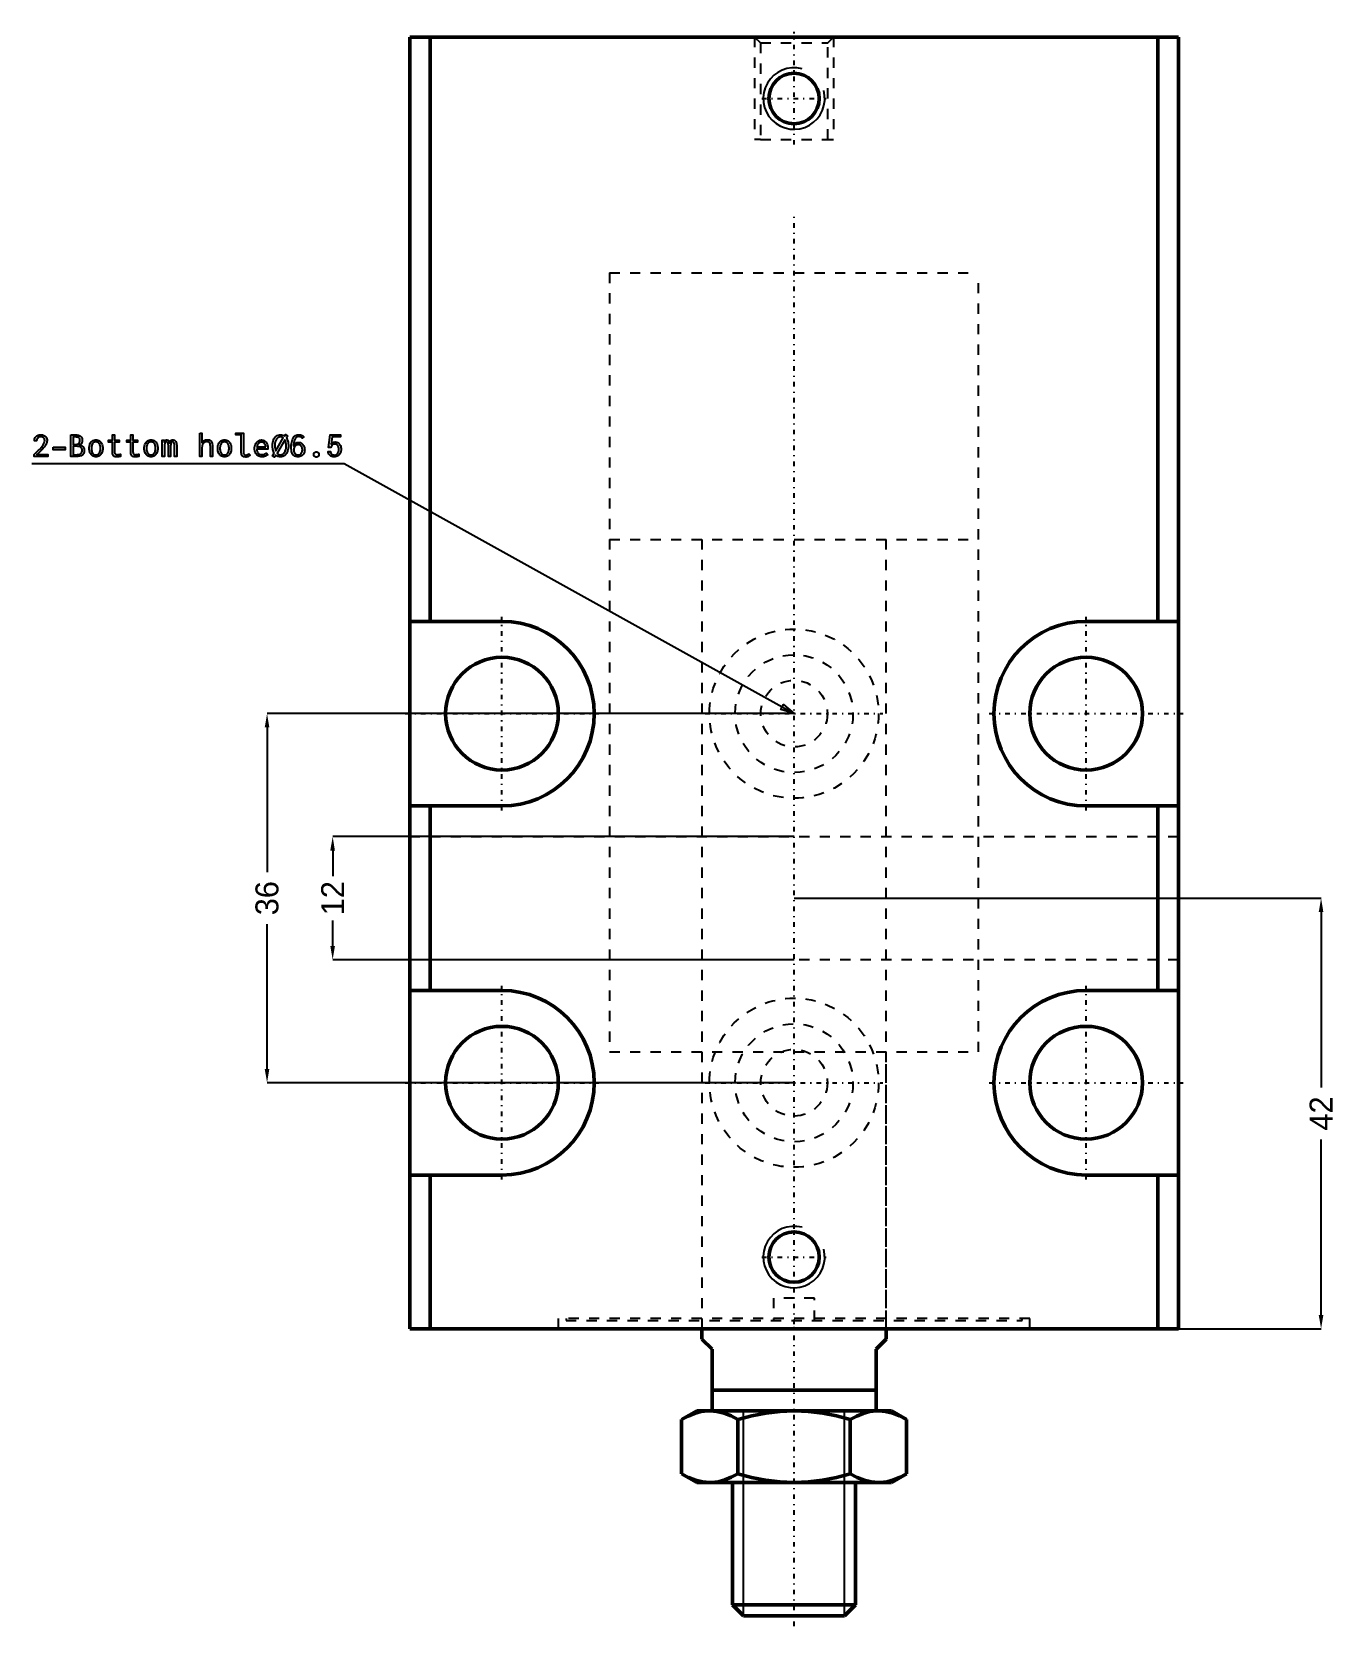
# Model space of a CAD drawing. Header units: millimetres. Extents: x -76 to 320, y -228 to 45.
# Drawn here: x -76 to 51.3, y -228.5 to -73 of the extents above; entities that cross this region are included whole.
import ezdxf

# ---------------------------------------------------------------- set-up
doc = ezdxf.new("R2010")
doc.units = ezdxf.units.MM
doc.linetypes.add('Center', pattern=[1.5, 0.45, -0.5, 0.05, -0.5])
doc.linetypes.add('Dashed', pattern=[2, 1, -1])
for name, color, linetype, lineweight in [('2d ConnectionPoints', 7, 'Continuous', 50), ('AM_0', 7, 'Continuous', 50), ('AM_5', 3, 'Continuous', 25), ('AM_7', 7, 'Center', 25), ('AM_9', 6, 'Dashed', 25)]:
    doc.layers.add(name, color=color, linetype=linetype, lineweight=lineweight)
doc.dimstyles.new('ISO-25', dxfattribs={"dimtxt": 2.5, "dimasz": 2.5, "dimexe": 1.25, "dimexo": 0.625, "dimtad": 1, "dimtxsty": 'Standard', "dimcen": 2.5, "dimadec": 0, "dimazin": 0, "dimtfac": 1, "dimtmove": 0, "dimatfit": 3, "dimfxl": 0, "dimarcsym": 0})

# ---------------------------------------------------------------- blocks, each defined once
blk = doc.blocks.new('1_JECN_M20_EX_32_50ST_rod_0_in_JECN_M20_EX_32_50ST_0__4')
at = {"layer": 'AM_0'}
for p, q in [((-9, 0), (-9, -1)), ((9, -1), (9, 0)), ((-8, -2), (-9, -1)), ((9, -1), (8, -2)), ((-8, -8), (-8, -2)), ((8, -2), (8, -8)), ((-8, -6), (8, -6)), ((-9.5, -8), (-10.97, -8.85)), ((-10.97, -8.85), (-10.97, -14.15)), ((-9.5, -8), (9.5, -8)), ((-5.48, -8.85), (-5.48, -14.15)), ((5.48, -8.85), (5.48, -14.15)), ((10.97, -8.85), (9.5, -8)), ((10.97, -8.85), (10.97, -14.15)), ((-10.97, -14.15), (-9.5, -15)), ((-9.5, -15), (9.5, -15)), ((-6, -15), (-6, -26.93)), ((6, -26.93), (6, -15)), ((9.5, -15), (10.97, -14.15)), ((-6, -26.93), (6, -26.93)), ((-6, -26.93), (-4.93, -28)), ((4.93, -28), (6, -26.93)), ((-4.93, -28), (4.93, -28))]:
    blk.add_line(p, q, dxfattribs=at)
for points in [[(-8.23, -8), (-8.42, -8), (-9.06, -8.08), (-9.7, -8.26), (-10.34, -8.52), (-10.97, -8.85)], [(-5.48, -8.85), (-6.15, -8.5), (-6.83, -8.23), (-7.53, -8.06), (-8.23, -8)], [(0, -8), (-0.03, -8), (-1.4, -8.06), (-2.76, -8.23), (-4.13, -8.5), (-5.48, -8.85)], [(5.48, -8.85), (4.15, -8.5), (2.8, -8.23), (1.4, -8.06), (0, -8)], [(8.23, -8), (8.03, -8), (7.39, -8.08), (6.76, -8.26), (6.12, -8.52), (5.48, -8.85)], [(10.97, -8.85), (10.3, -8.5), (9.63, -8.23), (8.93, -8.06), (8.23, -8)], [(-10.97, -14.15), (-10.3, -14.5), (-9.63, -14.77), (-8.93, -14.94), (-8.23, -15)], [(-8.23, -15), (-8.03, -15), (-7.39, -14.92), (-6.76, -14.74), (-6.12, -14.48), (-5.48, -14.15)], [(-5.48, -14.15), (-4.15, -14.5), (-2.8, -14.77), (-1.4, -14.94), (0, -15)], [(0, -15), (0.03, -15), (1.4, -14.94), (2.76, -14.77), (4.13, -14.5), (5.48, -14.15)], [(5.48, -14.15), (6.15, -14.5), (6.83, -14.77), (7.53, -14.94), (8.23, -15)], [(8.23, -15), (8.42, -15), (9.06, -14.92), (9.7, -14.74), (10.34, -14.48), (10.97, -14.15)]]:
    blk.add_lwpolyline(points, dxfattribs=at)
at = {"layer": 'AM_5'}
for p, q in [((-4.93, -28), (-4.93, -8)), ((4.93, -28), (4.93, -8))]:
    blk.add_line(p, q, dxfattribs=at)
at = {"layer": 'AM_7'}
blk.add_line((0, -29), (0, 108.55), dxfattribs=at)
at = {"layer": 'AM_9'}
for p, q in [((-18, 103), (18, 103)), ((-18, 103), (-18, 77)), ((18, 77), (18, 103)), ((-18, 77), (18, 77)), ((-9, 77), (-9, 0)), ((9, 0), (9, 77))]:
    blk.add_line(p, q, dxfattribs=at)
blk = doc.blocks.new('2_JECN_M20_EX_32_50ST__body_0_in_JECN_M20_EX_32_50ST_0__4')
at = {"layer": 'AM_0'}
for p, q in [((37.5, 126), (-37.5, 126)), ((-37.5, 126), (-37.5, 0)), ((-35.5, 126), (-35.5, 69)), ((35.5, 126), (35.5, 69)), ((37.5, 126), (37.5, 0)), ((-28.5, 69), (-37.5, 69)), ((37.5, 69), (28.5, 69)), ((-37.5, 51), (-28.5, 51)), ((-35.5, 51), (-35.5, 33)), ((28.5, 51), (37.5, 51)), ((35.5, 51), (35.5, 33)), ((-28.5, 33), (-37.5, 33)), ((37.5, 33), (28.5, 33)), ((-37.5, 15), (-28.5, 15)), ((-35.5, 15), (-35.5, 0)), ((28.5, 15), (37.5, 15)), ((35.5, 15), (35.5, 0)), ((37.5, 0), (-37.5, 0))]:
    blk.add_line(p, q, dxfattribs=at)
for centre, radius in [((0, 120), 2.4585), ((-28.5, 60), 5.5), ((28.5, 60), 5.5), ((-28.5, 24), 5.5), ((28.5, 24), 5.5), ((0, 7), 2.4585)]:
    blk.add_circle(centre, radius, dxfattribs=at)
for centre, start, end in [((-28.5, 60), 270, 90), ((28.5, 60), 90, 270), ((-28.5, 24), 270, 90), ((28.5, 24), 90, 270)]:
    blk.add_arc(centre, 9, start, end, dxfattribs=at)
at = {"layer": 'AM_5', "linetype": 'Dashed'}
for p, q in [((-3.8615, 126), (-3.8615, 116)), ((3.8615, 126), (3.8615, 116)), ((-3.2805, 116), (-3.8615, 116)), ((3.2805, 116), (3.8615, 116))]:
    blk.add_line(p, q, dxfattribs=at)
at = {"layer": 'AM_5'}
for centre in [(0, 120), (0, 7)]:
    blk.add_arc(centre, 3, 75, 15, dxfattribs=at)
at = {"layer": 'AM_7'}
for p, q in [((0, 115.5), (0, 126.5)), ((-3.15, 120), (3.15, 120)), ((-28.5, 50.55), (-28.5, 69.45)), ((28.5, 50.55), (28.5, 69.45)), ((-37.95, 60), (-19.05, 60)), ((-8.6625, 60), (8.6625, 60)), ((19.05, 60), (37.95, 60)), ((-28.5, 14.55), (-28.5, 33.45)), ((28.5, 14.55), (28.5, 33.45)), ((-37.95, 24), (-19.05, 24)), ((-8.6625, 24), (8.6625, 24)), ((19.05, 24), (37.95, 24)), ((-3.15, 7), (3.15, 7))]:
    blk.add_line(p, q, dxfattribs=at)
at = {"layer": 'AM_9'}
for p, q in [((-3.8615, 126), (-3.2805, 125.419)), ((3.2805, 125.419), (3.8615, 126)), ((-3.2805, 125.419), (-3.2805, 116)), ((-3.2805, 125.419), (3.2805, 125.419)), ((3.2805, 116), (3.2805, 125.419)), ((-3.2805, 116), (3.2805, 116)), ((-18, 103), (18, 103)), ((-18, 103), (-18, 27)), ((18, 27), (18, 103)), ((37.5, 48), (-37.5, 48)), ((37.5, 36), (-37.5, 36)), ((-18, 27), (18, 27)), ((-9, 27), (-9, 0.8)), ((9, 0.8), (9, 27)), ((2, 3), (-2, 3)), ((-2, 3), (-2, 0.8)), ((2, 0.8), (2, 3)), ((23, 1), (-23, 1)), ((-23, 1), (-23, 0)), ((-22.25, 1), (-22.25, 0.8)), ((-22.25, 0.8), (22.25, 0.8)), ((22.25, 0.8), (22.25, 1)), ((23, 0), (23, 1))]:
    blk.add_line(p, q, dxfattribs=at)
for centre, radius in [((0, 60), 8.25), ((0, 60), 5.75), ((0, 60), 3.25), ((0, 24), 8.25), ((0, 24), 5.75), ((0, 24), 3.25)]:
    blk.add_circle(centre, radius, dxfattribs=at)
blk = doc.blocks.new('*D17')
at = {"layer": 'AM_5', "color": 0, "lineweight": -2}
for p, q in [((-1.59, -139.45), (-53.01, -139.45)), ((-53.01, -140.8), (-53.01, -154.91)), ((-53.01, -174.11), (-53.01, -159.99)), ((-1.59, -175.45), (-53.01, -175.45))]:
    blk.add_line(p, q, dxfattribs=at)
at = {"layer": 'AM_5', "color": 0}
for points in [[(-52.79, -140.8), (-53.24, -140.8), (-53.01, -139.45)], [(-53.24, -174.11), (-52.79, -174.11), (-53.01, -175.45)]]:
    blk.add_solid(points, dxfattribs=at)
at = {"layer": 'Defpoints', "color": 0}
for p in [(-1.59, -139.45), (-53.01, -175.45), (-1.59, -175.45)]:
    blk.add_point(p, dxfattribs=at)
at = {"layer": 'AM_5', "color": 0, "insert": (-53.01, -157.45), "char_height": 2.24, "attachment_point": 5, "rotation": 90}
blk.add_mtext('36', dxfattribs=at)
blk = doc.blocks.new('*D18')
at = {"layer": 'AM_5', "color": 0, "lineweight": -2}
for p, q in [((-1.59, -157.45), (49.83, -157.45)), ((49.83, -158.8), (49.83, -175.91)), ((49.83, -198.11), (49.83, -180.99)), ((35.91, -199.45), (49.83, -199.45))]:
    blk.add_line(p, q, dxfattribs=at)
at = {"layer": 'AM_5', "color": 0}
for points in [[(50.05, -158.8), (49.6, -158.8), (49.83, -157.45)], [(49.6, -198.11), (50.05, -198.11), (49.83, -199.45)]]:
    blk.add_solid(points, dxfattribs=at)
at = {"layer": 'Defpoints', "color": 0}
for p in [(-1.59, -157.45), (49.83, -157.45), (35.91, -199.45)]:
    blk.add_point(p, dxfattribs=at)
at = {"layer": 'AM_5', "color": 0, "insert": (49.83, -178.45), "char_height": 2.24, "attachment_point": 5, "rotation": 90}
blk.add_mtext('42', dxfattribs=at)
blk = doc.blocks.new('*D19')
at = {"layer": 'AM_5', "color": 0, "lineweight": -2}
for p, q in [((-1.59, -151.45), (-46.61, -151.45)), ((-46.61, -152.8), (-46.61, -155.29)), ((-46.61, -162.11), (-46.61, -159.62)), ((-1.59, -163.45), (-46.61, -163.45))]:
    blk.add_line(p, q, dxfattribs=at)
at = {"layer": 'AM_5', "color": 0}
for points in [[(-46.39, -152.8), (-46.84, -152.8), (-46.61, -151.45)], [(-46.84, -162.11), (-46.39, -162.11), (-46.61, -163.45)]]:
    blk.add_solid(points, dxfattribs=at)
at = {"layer": 'Defpoints', "color": 0}
for p in [(-46.61, -151.45), (-1.59, -151.45), (-1.59, -163.45)]:
    blk.add_point(p, dxfattribs=at)
at = {"layer": 'AM_5', "color": 0, "insert": (-46.61, -157.45), "char_height": 2.24, "attachment_point": 5, "rotation": 90}
blk.add_mtext('12', dxfattribs=at)

msp = doc.modelspace()

# ---------------------------------------------------------------- linework, layer by layer
at = {"layer": '2d ConnectionPoints'}
msp.add_point((-1.594, -199.452), dxfattribs=at)
msp.add_point((-1.594, -199.452), dxfattribs=at)
at = {"layer": 'AM_5'}
for p, q in [((-75.958, -115.052), (-45.494, -115.052)), ((-45.494, -115.052), (-1.594, -139.452))]:
    msp.add_line(p, q, dxfattribs=at)
for points in [[(-75.668, -114.107), (-75.668, -114.107), (-75.572, -114.019), (-75.436, -113.891), (-75.436, -113.891), (-75.308, -113.767), (-75.227, -113.687), (-75.227, -113.687), (-75.15, -113.605), (-75.039, -113.478), (-75.039, -113.478), (-74.935, -113.344), (-74.869, -113.25), (-74.869, -113.25), (-74.811, -113.157), (-74.748, -113.025), (-74.748, -113.025), (-74.714, -112.901), (-74.707, -112.822), (-74.707, -112.822), (-74.709, -112.779), (-74.72, -112.716), (-74.72, -112.716), (-74.739, -112.659), (-74.757, -112.623), (-74.757, -112.623), (-74.778, -112.59), (-74.816, -112.545), (-74.816, -112.545), (-74.86, -112.508), (-74.893, -112.488), (-74.893, -112.488), (-74.928, -112.47), (-74.985, -112.451), (-74.985, -112.451), (-75.045, -112.441), (-75.087, -112.439), (-75.087, -112.439), (-75.134, -112.441), (-75.2, -112.452), (-75.2, -112.452), (-75.262, -112.471), (-75.3, -112.489), (-75.3, -112.489), (-75.336, -112.511), (-75.383, -112.55), (-75.383, -112.55), (-75.423, -112.597), (-75.445, -112.632), (-75.445, -112.632), (-75.464, -112.671), (-75.485, -112.735), (-75.485, -112.735), (-75.496, -112.805), (-75.498, -112.854), (-75.716, -112.854), (-75.716, -112.854), (-75.713, -112.78), (-75.695, -112.676), (-75.695, -112.676), (-75.662, -112.581), (-75.632, -112.524), (-75.632, -112.524), (-75.596, -112.471), (-75.533, -112.402), (-75.533, -112.402), (-75.459, -112.345), (-75.404, -112.314), (-75.404, -112.314), (-75.345, -112.289), (-75.253, -112.261), (-75.253, -112.261), (-75.155, -112.246), (-75.087, -112.243), (-75.087, -112.243), (-75.024, -112.246), (-74.931, -112.26), (-74.931, -112.26), (-74.843, -112.286), (-74.786, -112.31), (-74.786, -112.31), (-74.732, -112.339), (-74.66, -112.393), (-74.66, -112.393), (-74.598, -112.457), (-74.562, -112.506), (-74.562, -112.506), (-74.532, -112.56), (-74.5, -112.648), (-74.5, -112.648), (-74.482, -112.744), (-74.479, -112.812), (-74.479, -112.812), (-74.484, -112.89), (-74.51, -113.009), (-74.51, -113.009), (-74.558, -113.132), (-74.602, -113.216), (-74.602, -113.216), (-74.654, -113.299), (-74.737, -113.419), (-74.737, -113.419), (-74.827, -113.534), (-74.891, -113.608), (-74.891, -113.608), (-74.961, -113.683), (-75.077, -113.804), (-75.077, -113.804), (-75.209, -113.937), (-75.304, -114.031), (-75.459, -114.182), (-74.416, -114.184), (-74.416, -114.38), (-75.745, -114.38), (-75.745, -114.176), (-75.668, -114.107)], [(-73.875, -113.443), (-72.71, -113.443), (-72.71, -113.705), (-73.875, -113.705), (-73.875, -113.443)], [(-72.16, -112.269), (-71.618, -112.269), (-71.618, -112.269), (-71.558, -112.271), (-71.471, -112.281), (-71.471, -112.281), (-71.389, -112.301), (-71.337, -112.319), (-71.337, -112.319), (-71.287, -112.341), (-71.22, -112.385), (-71.22, -112.385), (-71.161, -112.441), (-71.126, -112.485), (-71.126, -112.485), (-71.097, -112.535), (-71.065, -112.622), (-71.065, -112.622), (-71.048, -112.722), (-71.045, -112.796), (-71.045, -112.796), (-71.046, -112.849), (-71.052, -112.92), (-71.052, -112.92), (-71.063, -112.982), (-71.074, -113.018), (-71.074, -113.018), (-71.086, -113.051), (-71.109, -113.095), (-71.109, -113.095), (-71.136, -113.133), (-71.156, -113.155), (-71.156, -113.155), (-71.179, -113.176), (-71.219, -113.207), (-71.219, -113.207), (-71.266, -113.238), (-71.301, -113.259), (-71.301, -113.259), (-71.135, -113.311), (-70.956, -113.44), (-70.956, -113.44), (-70.859, -113.631), (-70.841, -113.792), (-70.841, -113.792), (-70.849, -113.916), (-70.895, -114.072), (-70.895, -114.072), (-70.978, -114.192), (-71.056, -114.251), (-71.056, -114.251), (-71.146, -114.298), (-71.296, -114.348), (-71.296, -114.348), (-71.466, -114.375), (-71.589, -114.38), (-72.16, -114.38), (-72.16, -112.269)], [(-71.723, -113.195), (-71.723, -113.195), (-71.643, -113.192), (-71.536, -113.174), (-71.536, -113.174), (-71.444, -113.142), (-71.39, -113.111), (-71.39, -113.111), (-71.346, -113.073), (-71.297, -112.995), (-71.297, -112.995), (-71.271, -112.894), (-71.266, -112.814), (-71.266, -112.814), (-71.271, -112.739), (-71.295, -112.646), (-71.295, -112.646), (-71.341, -112.575), (-71.382, -112.54), (-71.382, -112.54), (-71.432, -112.513), (-71.517, -112.483), (-71.517, -112.483), (-71.615, -112.467), (-71.688, -112.464), (-71.944, -112.464), (-71.944, -113.195), (-71.723, -113.195)], [(-71.665, -114.194), (-71.665, -114.194), (-71.595, -114.193), (-71.499, -114.188), (-71.499, -114.188), (-71.411, -114.178), (-71.358, -114.168), (-71.358, -114.168), (-71.309, -114.156), (-71.241, -114.127), (-71.241, -114.127), (-71.181, -114.087), (-71.145, -114.053), (-71.145, -114.053), (-71.114, -114.014), (-71.081, -113.942), (-71.081, -113.942), (-71.063, -113.854), (-71.059, -113.786), (-71.059, -113.786), (-71.065, -113.701), (-71.094, -113.593), (-71.094, -113.593), (-71.148, -113.509), (-71.198, -113.467), (-71.198, -113.467), (-71.257, -113.434), (-71.361, -113.399), (-71.361, -113.399), (-71.483, -113.379), (-71.575, -113.376), (-71.944, -113.376), (-71.944, -114.194), (-71.665, -114.194)], [(-69.708, -114.395), (-69.708, -114.395), (-69.786, -114.391), (-69.894, -114.369), (-69.894, -114.369), (-69.994, -114.33), (-70.056, -114.293), (-70.056, -114.293), (-70.114, -114.249), (-70.189, -114.17), (-70.189, -114.17), (-70.253, -114.075), (-70.289, -114.004), (-70.289, -114.004), (-70.318, -113.927), (-70.35, -113.801), (-70.35, -113.801), (-70.368, -113.665), (-70.371, -113.568), (-70.371, -113.568), (-70.368, -113.471), (-70.351, -113.335), (-70.351, -113.335), (-70.319, -113.21), (-70.29, -113.134), (-70.29, -113.134), (-70.255, -113.063), (-70.192, -112.97), (-70.192, -112.97), (-70.117, -112.893), (-70.059, -112.849), (-70.059, -112.849), (-69.997, -112.813), (-69.896, -112.775), (-69.896, -112.775), (-69.785, -112.754), (-69.705, -112.75), (-69.705, -112.75), (-69.627, -112.754), (-69.516, -112.775), (-69.516, -112.775), (-69.416, -112.813), (-69.354, -112.849), (-69.354, -112.849), (-69.297, -112.893), (-69.222, -112.97), (-69.222, -112.97), (-69.16, -113.063), (-69.125, -113.134), (-69.125, -113.134), (-69.097, -113.21), (-69.066, -113.335), (-69.066, -113.335), (-69.049, -113.471), (-69.046, -113.568), (-69.046, -113.568), (-69.049, -113.665), (-69.066, -113.801), (-69.066, -113.801), (-69.098, -113.927), (-69.127, -114.004), (-69.127, -114.004), (-69.163, -114.075), (-69.226, -114.17), (-69.226, -114.17), (-69.302, -114.249), (-69.359, -114.293), (-69.359, -114.293), (-69.421, -114.33), (-69.521, -114.369), (-69.521, -114.369), (-69.631, -114.391), (-69.708, -114.395)], [(-69.717, -114.211), (-69.717, -114.211), (-69.664, -114.208), (-69.589, -114.192), (-69.589, -114.192), (-69.52, -114.162), (-69.478, -114.135), (-69.478, -114.135), (-69.438, -114.102), (-69.386, -114.042), (-69.386, -114.042), (-69.343, -113.971), (-69.318, -113.917), (-69.318, -113.917), (-69.298, -113.858), (-69.276, -113.762), (-69.276, -113.762), (-69.264, -113.657), (-69.261, -113.582), (-69.261, -113.582), (-69.264, -113.505), (-69.275, -113.396), (-69.275, -113.396), (-69.297, -113.297), (-69.317, -113.237), (-69.317, -113.237), (-69.342, -113.181), (-69.385, -113.108), (-69.385, -113.108), (-69.437, -113.047), (-69.476, -113.013), (-69.476, -113.013), (-69.519, -112.985), (-69.588, -112.955), (-69.588, -112.955), (-69.663, -112.939), (-69.717, -112.936), (-69.717, -112.936), (-69.768, -112.939), (-69.84, -112.955), (-69.84, -112.955), (-69.906, -112.986), (-69.947, -113.014), (-69.947, -113.014), (-69.985, -113.048), (-70.035, -113.109), (-70.035, -113.109), (-70.077, -113.183), (-70.101, -113.239), (-70.101, -113.239), (-70.12, -113.3), (-70.142, -113.399), (-70.142, -113.399), (-70.153, -113.508), (-70.155, -113.585), (-70.155, -113.585), (-70.153, -113.66), (-70.142, -113.765), (-70.142, -113.765), (-70.12, -113.86), (-70.101, -113.919), (-70.101, -113.919), (-70.077, -113.973), (-70.035, -114.044), (-70.035, -114.044), (-69.985, -114.103), (-69.947, -114.136), (-69.947, -114.136), (-69.906, -114.163), (-69.84, -114.192), (-69.84, -114.192), (-69.768, -114.208), (-69.717, -114.211)], [(-67.697, -114.412), (-67.697, -114.412), (-67.747, -114.41), (-67.816, -114.399), (-67.816, -114.399), (-67.878, -114.377), (-67.916, -114.358), (-67.916, -114.358), (-67.95, -114.334), (-67.994, -114.293), (-67.994, -114.293), (-68.031, -114.243), (-68.05, -114.206), (-68.05, -114.206), (-68.067, -114.166), (-68.084, -114.102), (-68.084, -114.102), (-68.094, -114.033), (-68.095, -113.984), (-68.095, -112.983), (-68.497, -112.983), (-68.497, -112.779), (-68.095, -112.779), (-68.095, -112.252), (-67.886, -112.252), (-67.886, -112.779), (-67.432, -112.779), (-67.432, -112.983), (-67.886, -112.983), (-67.886, -113.911), (-67.886, -113.911), (-67.885, -113.948), (-67.881, -113.998), (-67.881, -113.998), (-67.872, -114.042), (-67.865, -114.067), (-67.865, -114.067), (-67.855, -114.09), (-67.834, -114.12), (-67.834, -114.12), (-67.805, -114.145), (-67.782, -114.159), (-67.782, -114.159), (-67.756, -114.171), (-67.708, -114.183), (-67.708, -114.183), (-67.65, -114.19), (-67.606, -114.191), (-67.606, -114.191), (-67.574, -114.189), (-67.506, -114.179), (-67.506, -114.179), (-67.413, -114.161), (-67.338, -114.144), (-67.309, -114.139), (-67.309, -114.357), (-67.309, -114.357), (-67.351, -114.366), (-67.412, -114.378), (-67.412, -114.378), (-67.471, -114.39), (-67.509, -114.396), (-67.509, -114.396), (-67.547, -114.402), (-67.604, -114.408), (-67.604, -114.408), (-67.66, -114.412), (-67.697, -114.412)], [(-65.905, -114.412), (-65.905, -114.412), (-65.955, -114.41), (-66.024, -114.399), (-66.024, -114.399), (-66.086, -114.377), (-66.124, -114.358), (-66.124, -114.358), (-66.158, -114.334), (-66.202, -114.293), (-66.202, -114.293), (-66.239, -114.243), (-66.258, -114.206), (-66.258, -114.206), (-66.275, -114.166), (-66.292, -114.102), (-66.292, -114.102), (-66.302, -114.033), (-66.303, -113.984), (-66.303, -112.983), (-66.705, -112.983), (-66.705, -112.779), (-66.303, -112.779), (-66.303, -112.252), (-66.094, -112.252), (-66.094, -112.779), (-65.64, -112.779), (-65.64, -112.983), (-66.094, -112.983), (-66.094, -113.911), (-66.094, -113.911), (-66.093, -113.948), (-66.089, -113.998), (-66.089, -113.998), (-66.08, -114.042), (-66.073, -114.067), (-66.073, -114.067), (-66.063, -114.09), (-66.042, -114.12), (-66.042, -114.12), (-66.013, -114.145), (-65.99, -114.159), (-65.99, -114.159), (-65.964, -114.171), (-65.916, -114.183), (-65.916, -114.183), (-65.858, -114.19), (-65.814, -114.191), (-65.814, -114.191), (-65.782, -114.189), (-65.714, -114.179), (-65.714, -114.179), (-65.621, -114.161), (-65.546, -114.144), (-65.517, -114.139), (-65.517, -114.357), (-65.517, -114.357), (-65.559, -114.366), (-65.62, -114.378), (-65.62, -114.378), (-65.679, -114.39), (-65.717, -114.396), (-65.717, -114.396), (-65.755, -114.402), (-65.812, -114.408), (-65.812, -114.408), (-65.868, -114.412), (-65.905, -114.412)], [(-64.332, -114.395), (-64.332, -114.395), (-64.41, -114.391), (-64.518, -114.369), (-64.518, -114.369), (-64.618, -114.33), (-64.68, -114.293), (-64.68, -114.293), (-64.738, -114.249), (-64.813, -114.17), (-64.813, -114.17), (-64.877, -114.075), (-64.913, -114.004), (-64.913, -114.004), (-64.942, -113.927), (-64.974, -113.801), (-64.974, -113.801), (-64.992, -113.665), (-64.995, -113.568), (-64.995, -113.568), (-64.992, -113.471), (-64.975, -113.335), (-64.975, -113.335), (-64.943, -113.21), (-64.914, -113.134), (-64.914, -113.134), (-64.879, -113.063), (-64.816, -112.97), (-64.816, -112.97), (-64.741, -112.893), (-64.683, -112.849), (-64.683, -112.849), (-64.621, -112.813), (-64.52, -112.775), (-64.52, -112.775), (-64.409, -112.754), (-64.329, -112.75), (-64.329, -112.75), (-64.251, -112.754), (-64.14, -112.775), (-64.14, -112.775), (-64.04, -112.813), (-63.978, -112.849), (-63.978, -112.849), (-63.921, -112.893), (-63.846, -112.97), (-63.846, -112.97), (-63.784, -113.063), (-63.749, -113.134), (-63.749, -113.134), (-63.721, -113.21), (-63.69, -113.335), (-63.69, -113.335), (-63.673, -113.471), (-63.67, -113.568), (-63.67, -113.568), (-63.673, -113.665), (-63.69, -113.801), (-63.69, -113.801), (-63.722, -113.927), (-63.751, -114.004), (-63.751, -114.004), (-63.787, -114.075), (-63.85, -114.17), (-63.85, -114.17), (-63.926, -114.249), (-63.983, -114.293), (-63.983, -114.293), (-64.045, -114.33), (-64.145, -114.369), (-64.145, -114.369), (-64.255, -114.391), (-64.332, -114.395)], [(-64.341, -114.211), (-64.341, -114.211), (-64.288, -114.208), (-64.213, -114.192), (-64.213, -114.192), (-64.144, -114.162), (-64.102, -114.135), (-64.102, -114.135), (-64.062, -114.102), (-64.01, -114.042), (-64.01, -114.042), (-63.967, -113.971), (-63.942, -113.917), (-63.942, -113.917), (-63.922, -113.858), (-63.9, -113.762), (-63.9, -113.762), (-63.888, -113.657), (-63.885, -113.582), (-63.885, -113.582), (-63.888, -113.505), (-63.899, -113.396), (-63.899, -113.396), (-63.921, -113.297), (-63.941, -113.237), (-63.941, -113.237), (-63.966, -113.181), (-64.009, -113.108), (-64.009, -113.108), (-64.061, -113.047), (-64.1, -113.013), (-64.1, -113.013), (-64.143, -112.985), (-64.212, -112.955), (-64.212, -112.955), (-64.287, -112.939), (-64.341, -112.936), (-64.341, -112.936), (-64.392, -112.939), (-64.464, -112.955), (-64.464, -112.955), (-64.53, -112.986), (-64.571, -113.014), (-64.571, -113.014), (-64.609, -113.048), (-64.659, -113.109), (-64.659, -113.109), (-64.701, -113.183), (-64.725, -113.239), (-64.725, -113.239), (-64.744, -113.3), (-64.766, -113.399), (-64.766, -113.399), (-64.777, -113.508), (-64.779, -113.585), (-64.779, -113.585), (-64.777, -113.66), (-64.766, -113.765), (-64.766, -113.765), (-64.744, -113.86), (-64.725, -113.919), (-64.725, -113.919), (-64.701, -113.973), (-64.659, -114.044), (-64.659, -114.044), (-64.609, -114.103), (-64.571, -114.136), (-64.571, -114.136), (-64.53, -114.163), (-64.464, -114.192), (-64.464, -114.192), (-64.392, -114.208), (-64.341, -114.211)], [(-63.239, -113.172), (-63.239, -113.172), (-63.239, -113.137), (-63.241, -113.082), (-63.241, -113.082), (-63.243, -113.024), (-63.244, -112.983), (-63.244, -112.983), (-63.247, -112.942), (-63.25, -112.88), (-63.25, -112.88), (-63.254, -112.819), (-63.257, -112.779), (-63.056, -112.779), (-63.038, -112.971), (-63.038, -112.971), (-63.022, -112.927), (-62.994, -112.87), (-62.994, -112.87), (-62.961, -112.826), (-62.938, -112.802), (-62.938, -112.802), (-62.912, -112.783), (-62.868, -112.763), (-62.868, -112.763), (-62.817, -112.752), (-62.779, -112.75), (-62.779, -112.75), (-62.696, -112.762), (-62.601, -112.829), (-62.601, -112.829), (-62.542, -112.953), (-62.523, -113.067), (-62.523, -113.067), (-62.511, -113.019), (-62.49, -112.955), (-62.49, -112.955), (-62.465, -112.901), (-62.445, -112.871), (-62.445, -112.871), (-62.424, -112.845), (-62.39, -112.813), (-62.39, -112.813), (-62.353, -112.789), (-62.326, -112.777), (-62.326, -112.777), (-62.299, -112.768), (-62.254, -112.759), (-62.254, -112.759), (-62.205, -112.753), (-62.171, -112.752), (-62.171, -112.752), (-62.046, -112.775), (-61.911, -112.894), (-61.911, -112.894), (-61.838, -113.116), (-61.824, -113.32), (-61.824, -114.38), (-62.04, -114.38), (-62.04, -113.347), (-62.04, -113.347), (-62.041, -113.271), (-62.052, -113.172), (-62.052, -113.172), (-62.071, -113.089), (-62.088, -113.044), (-62.088, -113.044), (-62.109, -113.006), (-62.145, -112.965), (-62.145, -112.965), (-62.186, -112.943), (-62.217, -112.939), (-62.217, -112.939), (-62.237, -112.941), (-62.267, -112.951), (-62.267, -112.951), (-62.296, -112.969), (-62.315, -112.985), (-62.315, -112.985), (-62.333, -113.006), (-62.357, -113.043), (-62.357, -113.043), (-62.378, -113.089), (-62.39, -113.124), (-62.39, -113.124), (-62.4, -113.162), (-62.411, -113.225), (-62.411, -113.225), (-62.417, -113.296), (-62.418, -113.347), (-62.418, -114.38), (-62.634, -114.38), (-62.634, -113.347), (-62.634, -113.347), (-62.635, -113.296), (-62.641, -113.225), (-62.641, -113.225), (-62.652, -113.162), (-62.662, -113.124), (-62.662, -113.124), (-62.674, -113.089), (-62.695, -113.043), (-62.695, -113.043), (-62.719, -113.006), (-62.736, -112.985), (-62.736, -112.985), (-62.755, -112.969), (-62.784, -112.951), (-62.784, -112.951), (-62.814, -112.941), (-62.835, -112.939), (-62.835, -112.939), (-62.855, -112.941), (-62.885, -112.95), (-62.885, -112.95), (-62.913, -112.968), (-62.931, -112.985), (-62.931, -112.985), (-62.947, -113.005), (-62.97, -113.042), (-62.97, -113.042), (-62.989, -113.088), (-63.001, -113.123), (-63.001, -113.123), (-63.01, -113.162), (-63.02, -113.225), (-63.02, -113.225), (-63.026, -113.296), (-63.027, -113.347), (-63.027, -114.38), (-63.239, -114.38), (-63.239, -113.172)], [(-59.581, -112.08), (-59.371, -112.08), (-59.371, -113.009), (-59.371, -113.009), (-59.335, -112.958), (-59.272, -112.891), (-59.272, -112.891), (-59.202, -112.835), (-59.15, -112.805), (-59.15, -112.805), (-59.096, -112.78), (-59.011, -112.752), (-59.011, -112.752), (-58.923, -112.738), (-58.862, -112.735), (-58.862, -112.735), (-58.671, -112.758), (-58.464, -112.878), (-58.464, -112.878), (-58.353, -113.102), (-58.332, -113.309), (-58.332, -114.38), (-58.541, -114.38), (-58.541, -113.402), (-58.541, -113.402), (-58.542, -113.344), (-58.547, -113.265), (-58.547, -113.265), (-58.556, -113.195), (-58.565, -113.153), (-58.565, -113.153), (-58.576, -113.114), (-58.602, -113.061), (-58.602, -113.061), (-58.638, -113.015), (-58.667, -112.987), (-58.667, -112.987), (-58.702, -112.963), (-58.767, -112.938), (-58.767, -112.938), (-58.845, -112.924), (-58.905, -112.921), (-58.905, -112.921), (-58.997, -112.929), (-59.116, -112.969), (-59.116, -112.969), (-59.21, -113.043), (-59.26, -113.111), (-59.26, -113.111), (-59.3, -113.193), (-59.344, -113.339), (-59.344, -113.339), (-59.367, -113.512), (-59.371, -113.644), (-59.371, -114.38), (-59.581, -114.38), (-59.581, -112.08)], [(-57.164, -114.395), (-57.164, -114.395), (-57.242, -114.391), (-57.35, -114.369), (-57.35, -114.369), (-57.45, -114.33), (-57.512, -114.293), (-57.512, -114.293), (-57.57, -114.249), (-57.645, -114.17), (-57.645, -114.17), (-57.709, -114.075), (-57.745, -114.004), (-57.745, -114.004), (-57.774, -113.927), (-57.806, -113.801), (-57.806, -113.801), (-57.824, -113.665), (-57.827, -113.568), (-57.827, -113.568), (-57.824, -113.471), (-57.807, -113.335), (-57.807, -113.335), (-57.775, -113.21), (-57.746, -113.134), (-57.746, -113.134), (-57.711, -113.063), (-57.648, -112.97), (-57.648, -112.97), (-57.573, -112.893), (-57.515, -112.849), (-57.515, -112.849), (-57.453, -112.813), (-57.352, -112.775), (-57.352, -112.775), (-57.241, -112.754), (-57.161, -112.75), (-57.161, -112.75), (-57.083, -112.754), (-56.972, -112.775), (-56.972, -112.775), (-56.872, -112.813), (-56.81, -112.849), (-56.81, -112.849), (-56.753, -112.893), (-56.678, -112.97), (-56.678, -112.97), (-56.616, -113.063), (-56.581, -113.134), (-56.581, -113.134), (-56.553, -113.21), (-56.522, -113.335), (-56.522, -113.335), (-56.505, -113.471), (-56.502, -113.568), (-56.502, -113.568), (-56.505, -113.665), (-56.522, -113.801), (-56.522, -113.801), (-56.554, -113.927), (-56.583, -114.004), (-56.583, -114.004), (-56.619, -114.075), (-56.682, -114.17), (-56.682, -114.17), (-56.758, -114.249), (-56.815, -114.293), (-56.815, -114.293), (-56.877, -114.33), (-56.977, -114.369), (-56.977, -114.369), (-57.087, -114.391), (-57.164, -114.395)], [(-57.173, -114.211), (-57.173, -114.211), (-57.12, -114.208), (-57.045, -114.192), (-57.045, -114.192), (-56.976, -114.162), (-56.934, -114.135), (-56.934, -114.135), (-56.894, -114.102), (-56.842, -114.042), (-56.842, -114.042), (-56.799, -113.971), (-56.774, -113.917), (-56.774, -113.917), (-56.754, -113.858), (-56.732, -113.762), (-56.732, -113.762), (-56.72, -113.657), (-56.717, -113.582), (-56.717, -113.582), (-56.72, -113.505), (-56.731, -113.396), (-56.731, -113.396), (-56.753, -113.297), (-56.773, -113.237), (-56.773, -113.237), (-56.798, -113.181), (-56.841, -113.108), (-56.841, -113.108), (-56.893, -113.047), (-56.932, -113.013), (-56.932, -113.013), (-56.975, -112.985), (-57.044, -112.955), (-57.044, -112.955), (-57.119, -112.939), (-57.173, -112.936), (-57.173, -112.936), (-57.224, -112.939), (-57.296, -112.955), (-57.296, -112.955), (-57.362, -112.986), (-57.403, -113.014), (-57.403, -113.014), (-57.441, -113.048), (-57.491, -113.109), (-57.491, -113.109), (-57.533, -113.183), (-57.557, -113.239), (-57.557, -113.239), (-57.576, -113.3), (-57.598, -113.399), (-57.598, -113.399), (-57.609, -113.508), (-57.611, -113.585), (-57.611, -113.585), (-57.609, -113.66), (-57.598, -113.765), (-57.598, -113.765), (-57.576, -113.86), (-57.557, -113.919), (-57.557, -113.919), (-57.533, -113.973), (-57.491, -114.044), (-57.491, -114.044), (-57.441, -114.103), (-57.403, -114.136), (-57.403, -114.136), (-57.362, -114.163), (-57.296, -114.192), (-57.296, -114.192), (-57.224, -114.208), (-57.173, -114.211)], [(-55.088, -114.42), (-55.088, -114.42), (-55.176, -114.415), (-55.288, -114.389), (-55.288, -114.389), (-55.378, -114.341), (-55.425, -114.297), (-55.425, -114.297), (-55.463, -114.242), (-55.503, -114.14), (-55.503, -114.14), (-55.525, -114.014), (-55.53, -113.917), (-55.53, -112.246), (-56.051, -112.246), (-56.051, -112.08), (-55.32, -112.08), (-55.32, -113.911), (-55.32, -113.911), (-55.317, -113.978), (-55.302, -114.061), (-55.302, -114.061), (-55.274, -114.125), (-55.248, -114.157), (-55.248, -114.157), (-55.218, -114.182), (-55.166, -114.209), (-55.166, -114.209), (-55.108, -114.223), (-55.065, -114.226), (-55.065, -114.226), (-55.032, -114.225), (-54.987, -114.218), (-54.987, -114.218), (-54.946, -114.205), (-54.921, -114.194), (-54.921, -114.194), (-54.897, -114.18), (-54.861, -114.153), (-54.861, -114.153), (-54.824, -114.12), (-54.799, -114.095), (-54.663, -114.236), (-54.663, -114.236), (-54.705, -114.273), (-54.765, -114.32), (-54.765, -114.32), (-54.823, -114.357), (-54.861, -114.377), (-54.861, -114.377), (-54.899, -114.392), (-54.964, -114.409), (-54.964, -114.409), (-55.036, -114.418), (-55.088, -114.42)], [(-53.553, -114.404), (-53.553, -114.404), (-53.616, -114.4), (-53.711, -114.382), (-53.711, -114.382), (-53.805, -114.349), (-53.867, -114.318), (-53.867, -114.318), (-53.927, -114.28), (-54.01, -114.208), (-54.01, -114.208), (-54.083, -114.116), (-54.127, -114.045), (-54.127, -114.045), (-54.165, -113.966), (-54.205, -113.832), (-54.205, -113.832), (-54.227, -113.68), (-54.231, -113.568), (-54.231, -113.568), (-54.228, -113.48), (-54.208, -113.353), (-54.208, -113.353), (-54.172, -113.234), (-54.138, -113.158), (-54.138, -113.158), (-54.098, -113.087), (-54.029, -112.992), (-54.029, -112.992), (-53.948, -112.911), (-53.888, -112.865), (-53.888, -112.865), (-53.825, -112.827), (-53.725, -112.785), (-53.725, -112.785), (-53.622, -112.763), (-53.55, -112.758), (-53.55, -112.758), (-53.479, -112.762), (-53.379, -112.784), (-53.379, -112.784), (-53.287, -112.824), (-53.229, -112.86), (-53.229, -112.86), (-53.175, -112.905), (-53.104, -112.987), (-53.104, -112.987), (-53.043, -113.086), (-53.009, -113.162), (-53.009, -113.162), (-52.98, -113.245), (-52.949, -113.381), (-52.949, -113.381), (-52.933, -113.532), (-52.93, -113.641), (-54.001, -113.641), (-54.001, -113.641), (-53.998, -113.743), (-53.975, -113.877), (-53.975, -113.877), (-53.929, -113.987), (-53.887, -114.048), (-53.887, -114.048), (-53.835, -114.099), (-53.743, -114.153), (-53.743, -114.153), (-53.633, -114.183), (-53.55, -114.188), (-53.55, -114.188), (-53.484, -114.186), (-53.395, -114.176), (-53.395, -114.176), (-53.315, -114.158), (-53.267, -114.142), (-53.267, -114.142), (-53.222, -114.122), (-53.159, -114.091), (-53.159, -114.091), (-53.1, -114.056), (-53.064, -114.031), (-52.944, -114.206), (-52.944, -114.206), (-52.988, -114.239), (-53.062, -114.284), (-53.062, -114.284), (-53.143, -114.324), (-53.201, -114.348), (-53.201, -114.348), (-53.263, -114.368), (-53.364, -114.39), (-53.364, -114.39), (-53.474, -114.401), (-53.553, -114.404)], [(-53.133, -113.44), (-53.133, -113.44), (-53.137, -113.385), (-53.15, -113.307), (-53.15, -113.307), (-53.173, -113.235), (-53.192, -113.191), (-53.192, -113.191), (-53.216, -113.15), (-53.257, -113.095), (-53.257, -113.095), (-53.305, -113.05), (-53.341, -113.024), (-53.341, -113.024), (-53.379, -113.003), (-53.441, -112.98), (-53.441, -112.98), (-53.507, -112.967), (-53.553, -112.965), (-53.553, -112.965), (-53.6, -112.967), (-53.667, -112.98), (-53.667, -112.98), (-53.73, -113.003), (-53.77, -113.024), (-53.77, -113.024), (-53.808, -113.05), (-53.859, -113.095), (-53.859, -113.095), (-53.903, -113.15), (-53.928, -113.191), (-53.928, -113.191), (-53.95, -113.235), (-53.976, -113.307), (-53.976, -113.307), (-53.992, -113.385), (-53.998, -113.44), (-53.133, -113.44)], [(-52.315, -114.034), (-52.315, -114.034), (-52.346, -113.973), (-52.386, -113.877), (-52.386, -113.877), (-52.418, -113.773), (-52.436, -113.7), (-52.436, -113.7), (-52.45, -113.624), (-52.466, -113.507), (-52.466, -113.507), (-52.474, -113.387), (-52.476, -113.304), (-52.476, -113.304), (-52.472, -113.18), (-52.453, -113.005), (-52.453, -113.005), (-52.417, -112.844), (-52.384, -112.745), (-52.384, -112.745), (-52.344, -112.653), (-52.272, -112.532), (-52.272, -112.532), (-52.184, -112.43), (-52.118, -112.372), (-52.118, -112.372), (-52.046, -112.325), (-51.927, -112.273), (-51.927, -112.273), (-51.796, -112.245), (-51.703, -112.24), (-51.703, -112.24), (-51.607, -112.246), (-51.473, -112.275), (-51.473, -112.275), (-51.351, -112.329), (-51.276, -112.38), (-51.196, -112.239), (-51.004, -112.349), (-51.119, -112.55), (-51.119, -112.55), (-51.083, -112.608), (-51.035, -112.703), (-51.035, -112.703), (-50.997, -112.808), (-50.975, -112.883), (-50.975, -112.883), (-50.958, -112.962), (-50.939, -113.085), (-50.939, -113.085), (-50.928, -113.216), (-50.926, -113.307), (-50.926, -113.307), (-50.93, -113.427), (-50.948, -113.599), (-50.948, -113.599), (-50.981, -113.761), (-51.012, -113.863), (-51.012, -113.863), (-51.049, -113.96), (-51.119, -114.089), (-51.119, -114.089), (-51.205, -114.199), (-51.271, -114.263), (-51.271, -114.263), (-51.344, -114.317), (-51.465, -114.375), (-51.465, -114.375), (-51.601, -114.406), (-51.7, -114.412), (-51.7, -114.412), (-51.809, -114.405), (-51.959, -114.365), (-51.959, -114.365), (-52.094, -114.291), (-52.174, -114.223), (-52.289, -114.421), (-52.476, -114.316), (-52.315, -114.034)], [(-52.257, -113.326), (-52.257, -113.326), (-52.254, -113.433), (-52.235, -113.586), (-52.235, -113.586), (-52.201, -113.728), (-52.17, -113.817), (-51.436, -112.549), (-51.436, -112.549), (-51.485, -112.513), (-51.562, -112.474), (-51.562, -112.474), (-51.642, -112.454), (-51.698, -112.45), (-51.698, -112.45), (-51.757, -112.454), (-51.843, -112.477), (-51.843, -112.477), (-51.924, -112.52), (-51.976, -112.56), (-51.976, -112.56), (-52.025, -112.608), (-52.091, -112.693), (-52.091, -112.693), (-52.148, -112.795), (-52.181, -112.871), (-52.181, -112.871), (-52.208, -112.953), (-52.238, -113.085), (-52.238, -113.085), (-52.254, -113.226), (-52.257, -113.326)], [(-51.71, -114.203), (-51.71, -114.203), (-51.646, -114.198), (-51.555, -114.173), (-51.555, -114.173), (-51.471, -114.127), (-51.418, -114.084), (-51.418, -114.084), (-51.369, -114.033), (-51.303, -113.944), (-51.303, -113.944), (-51.248, -113.841), (-51.217, -113.763), (-51.217, -113.763), (-51.191, -113.68), (-51.163, -113.551), (-51.163, -113.551), (-51.148, -113.414), (-51.145, -113.319), (-51.145, -113.319), (-51.146, -113.252), (-51.154, -113.155), (-51.154, -113.155), (-51.167, -113.063), (-51.18, -113.003), (-51.18, -113.003), (-51.195, -112.945), (-51.222, -112.864), (-51.222, -112.864), (-51.254, -112.789), (-51.279, -112.742), (-52.034, -114.045), (-52.034, -114.045), (-51.977, -114.102), (-51.884, -114.163), (-51.884, -114.163), (-51.782, -114.196), (-51.71, -114.203)], [(-49.989, -114.398), (-49.989, -114.398), (-50.088, -114.393), (-50.219, -114.369), (-50.219, -114.369), (-50.33, -114.325), (-50.393, -114.283), (-50.393, -114.283), (-50.448, -114.234), (-50.517, -114.148), (-50.517, -114.148), (-50.57, -114.047), (-50.596, -113.972), (-50.596, -113.972), (-50.617, -113.89), (-50.639, -113.754), (-50.639, -113.754), (-50.651, -113.604), (-50.653, -113.495), (-50.653, -113.495), (-50.646, -113.272), (-50.609, -112.975), (-50.609, -112.975), (-50.541, -112.723), (-50.478, -112.581), (-50.478, -112.581), (-50.399, -112.461), (-50.252, -112.332), (-50.252, -112.332), (-50.068, -112.262), (-49.925, -112.249), (-49.925, -112.249), (-49.856, -112.251), (-49.762, -112.261), (-49.762, -112.261), (-49.679, -112.281), (-49.629, -112.3), (-49.629, -112.3), (-49.584, -112.321), (-49.519, -112.359), (-49.519, -112.359), (-49.46, -112.403), (-49.424, -112.435), (-49.584, -112.566), (-49.584, -112.566), (-49.605, -112.542), (-49.642, -112.51), (-49.642, -112.51), (-49.686, -112.482), (-49.719, -112.466), (-49.719, -112.466), (-49.755, -112.453), (-49.814, -112.439), (-49.814, -112.439), (-49.879, -112.431), (-49.925, -112.429), (-49.925, -112.429), (-49.999, -112.435), (-50.096, -112.465), (-50.096, -112.465), (-50.179, -112.521), (-50.226, -112.572), (-50.226, -112.572), (-50.266, -112.631), (-50.317, -112.726), (-50.317, -112.726), (-50.356, -112.831), (-50.375, -112.905), (-50.375, -112.905), (-50.39, -112.982), (-50.41, -113.104), (-50.41, -113.104), (-50.424, -113.233), (-50.432, -113.323), (-50.432, -113.323), (-50.399, -113.261), (-50.344, -113.179), (-50.344, -113.179), (-50.282, -113.111), (-50.236, -113.074), (-50.236, -113.074), (-50.187, -113.043), (-50.108, -113.01), (-50.108, -113.01), (-50.021, -112.992), (-49.96, -112.988), (-49.96, -112.988), (-49.888, -112.992), (-49.786, -113.014), (-49.786, -113.014), (-49.692, -113.053), (-49.634, -113.09), (-49.634, -113.09), (-49.58, -113.133), (-49.509, -113.207), (-49.509, -113.207), (-49.449, -113.294), (-49.416, -113.358), (-49.416, -113.358), (-49.389, -113.426), (-49.359, -113.531), (-49.359, -113.531), (-49.343, -113.641), (-49.34, -113.716), (-49.34, -113.716), (-49.343, -113.795), (-49.361, -113.906), (-49.361, -113.906), (-49.393, -114.009), (-49.423, -114.072), (-49.423, -114.072), (-49.46, -114.132), (-49.523, -114.21), (-49.523, -114.21), (-49.599, -114.276), (-49.656, -114.313), (-49.656, -114.313), (-49.717, -114.343), (-49.813, -114.376), (-49.813, -114.376), (-49.917, -114.394), (-49.989, -114.398)], [(-49.986, -114.214), (-49.986, -114.214), (-49.934, -114.212), (-49.861, -114.198), (-49.861, -114.198), (-49.796, -114.173), (-49.757, -114.15), (-49.757, -114.15), (-49.721, -114.123), (-49.674, -114.074), (-49.674, -114.074), (-49.636, -114.016), (-49.615, -113.972), (-49.615, -113.972), (-49.598, -113.925), (-49.579, -113.849), (-49.579, -113.849), (-49.569, -113.766), (-49.567, -113.708), (-49.567, -113.708), (-49.569, -113.653), (-49.578, -113.575), (-49.578, -113.575), (-49.596, -113.502), (-49.612, -113.456), (-49.612, -113.456), (-49.632, -113.413), (-49.668, -113.355), (-49.668, -113.355), (-49.713, -113.306), (-49.747, -113.278), (-49.747, -113.278), (-49.785, -113.255), (-49.848, -113.229), (-49.848, -113.229), (-49.918, -113.215), (-49.969, -113.213), (-49.969, -113.213), (-50.021, -113.215), (-50.095, -113.23), (-50.095, -113.23), (-50.163, -113.257), (-50.204, -113.282), (-50.204, -113.282), (-50.242, -113.312), (-50.292, -113.365), (-50.292, -113.365), (-50.334, -113.426), (-50.357, -113.472), (-50.357, -113.472), (-50.377, -113.522), (-50.398, -113.6), (-50.398, -113.6), (-50.409, -113.684), (-50.411, -113.743), (-50.411, -113.743), (-50.409, -113.796), (-50.399, -113.872), (-50.399, -113.872), (-50.38, -113.942), (-50.362, -113.986), (-50.362, -113.986), (-50.34, -114.027), (-50.301, -114.082), (-50.301, -114.082), (-50.253, -114.128), (-50.217, -114.154), (-50.217, -114.154), (-50.177, -114.176), (-50.112, -114.199), (-50.112, -114.199), (-50.039, -114.212), (-49.986, -114.214)], [(-46.443, -114.407), (-46.443, -114.407), (-46.509, -114.404), (-46.602, -114.392), (-46.602, -114.392), (-46.69, -114.371), (-46.746, -114.35), (-46.746, -114.35), (-46.798, -114.326), (-46.868, -114.279), (-46.868, -114.279), (-46.928, -114.221), (-46.962, -114.176), (-46.962, -114.176), (-46.991, -114.127), (-47.023, -114.043), (-47.023, -114.043), (-47.04, -113.949), (-47.043, -113.879), (-46.816, -113.879), (-46.816, -113.879), (-46.811, -113.945), (-46.789, -114.03), (-46.789, -114.03), (-46.748, -114.1), (-46.71, -114.139), (-46.71, -114.139), (-46.665, -114.17), (-46.588, -114.204), (-46.588, -114.204), (-46.5, -114.222), (-46.434, -114.226), (-46.434, -114.226), (-46.378, -114.223), (-46.301, -114.207), (-46.301, -114.207), (-46.233, -114.177), (-46.193, -114.149), (-46.193, -114.149), (-46.156, -114.116), (-46.109, -114.06), (-46.109, -114.06), (-46.071, -113.995), (-46.051, -113.946), (-46.051, -113.946), (-46.035, -113.895), (-46.017, -113.815), (-46.017, -113.815), (-46.008, -113.731), (-46.006, -113.673), (-46.006, -113.673), (-46.008, -113.619), (-46.017, -113.541), (-46.017, -113.541), (-46.034, -113.467), (-46.05, -113.419), (-46.05, -113.419), (-46.069, -113.373), (-46.105, -113.311), (-46.105, -113.311), (-46.149, -113.258), (-46.182, -113.227), (-46.182, -113.227), (-46.22, -113.201), (-46.282, -113.173), (-46.282, -113.173), (-46.351, -113.157), (-46.402, -113.154), (-46.402, -113.154), (-46.456, -113.158), (-46.533, -113.177), (-46.533, -113.177), (-46.603, -113.211), (-46.647, -113.243), (-46.647, -113.243), (-46.687, -113.281), (-46.736, -113.348), (-46.736, -113.348), (-46.772, -113.427), (-46.79, -113.486), (-47.011, -113.486), (-46.859, -112.263), (-45.831, -112.263), (-45.831, -112.453), (-46.653, -112.453), (-46.746, -113.153), (-46.746, -113.153), (-46.715, -113.115), (-46.667, -113.066), (-46.667, -113.066), (-46.616, -113.026), (-46.581, -113.004), (-46.581, -113.004), (-46.545, -112.986), (-46.485, -112.966), (-46.485, -112.966), (-46.42, -112.955), (-46.373, -112.953), (-46.373, -112.953), (-46.302, -112.957), (-46.202, -112.977), (-46.202, -112.977), (-46.111, -113.015), (-46.056, -113.05), (-46.056, -113.05), (-46.005, -113.091), (-45.938, -113.163), (-45.938, -113.163), (-45.882, -113.248), (-45.852, -113.311), (-45.852, -113.311), (-45.827, -113.378), (-45.799, -113.485), (-45.799, -113.485), (-45.785, -113.599), (-45.782, -113.679), (-45.782, -113.679), (-45.785, -113.762), (-45.803, -113.88), (-45.803, -113.88), (-45.835, -113.99), (-45.865, -114.058), (-45.865, -114.058), (-45.901, -114.121), (-45.965, -114.205), (-45.965, -114.205), (-46.041, -114.275), (-46.098, -114.315), (-46.098, -114.315), (-46.16, -114.348), (-46.259, -114.384), (-46.259, -114.384), (-46.367, -114.403), (-46.443, -114.407)], [(-48.206, -114.421), (-48.206, -114.421), (-48.248, -114.418), (-48.306, -114.404), (-48.306, -114.404), (-48.355, -114.378), (-48.383, -114.353), (-48.383, -114.353), (-48.408, -114.325), (-48.434, -114.275), (-48.434, -114.275), (-48.448, -114.217), (-48.45, -114.174), (-48.45, -114.174), (-48.448, -114.13), (-48.434, -114.073), (-48.434, -114.073), (-48.408, -114.023), (-48.383, -113.994), (-48.383, -113.994), (-48.355, -113.969), (-48.306, -113.943), (-48.306, -113.943), (-48.248, -113.929), (-48.206, -113.926), (-48.206, -113.926), (-48.163, -113.929), (-48.105, -113.943), (-48.105, -113.943), (-48.055, -113.969), (-48.026, -113.994), (-48.026, -113.994), (-48.002, -114.023), (-47.975, -114.073), (-47.975, -114.073), (-47.961, -114.13), (-47.958, -114.174), (-47.958, -114.174), (-47.961, -114.216), (-47.975, -114.274), (-47.975, -114.274), (-48.002, -114.324), (-48.026, -114.353), (-48.026, -114.353), (-48.055, -114.377), (-48.105, -114.404), (-48.105, -114.404), (-48.163, -114.418), (-48.206, -114.421)], [(-1.594, -139.452), (-2.899, -139.034), (-2.638, -138.564), (-1.594, -139.452)]]:
    msp.add_lwpolyline(points, dxfattribs=at)

# ---------------------------------------------------------------- block references
for name in ['2_JECN_M20_EX_32_50ST__body_0_in_JECN_M20_EX_32_50ST_0__4', '1_JECN_M20_EX_32_50ST_rod_0_in_JECN_M20_EX_32_50ST_0__4']:
    msp.add_blockref(name, (-1.594, -199.452))

# ---------------------------------------------------------------- dimensions: what is measured, and where the dimension line sits
for base, p1, p2, text, picture, middle in [((-53.014, -175.452), (-1.594, -139.452), (-1.594, -175.452), '36', '*D17', (-53.014, -157.452)), ((-46.614, -151.452), (-1.594, -163.452), (-1.594, -151.452), '12', '*D19', (-46.614, -157.452)), ((49.826, -157.452), (35.906, -199.452), (-1.594, -157.452), '42', '*D18', (49.826, -178.452))]:
    dim = msp.add_linear_dim(base=base, p1=p1, p2=p2, angle=90, text=text, dimstyle='ISO-25', override={"dimtxt": 2.24, "dimasz": 1.344, "dimexe": 0, "dimexo": 0, "dimgap": 0.672}, dxfattribs=at)
    dim.commit()
    dim.dimension.update_dxf_attribs({"geometry": picture, "text_midpoint": middle, "dimtype": 160, "text_rotation": 90})

doc.saveas('drawing.dxf')
